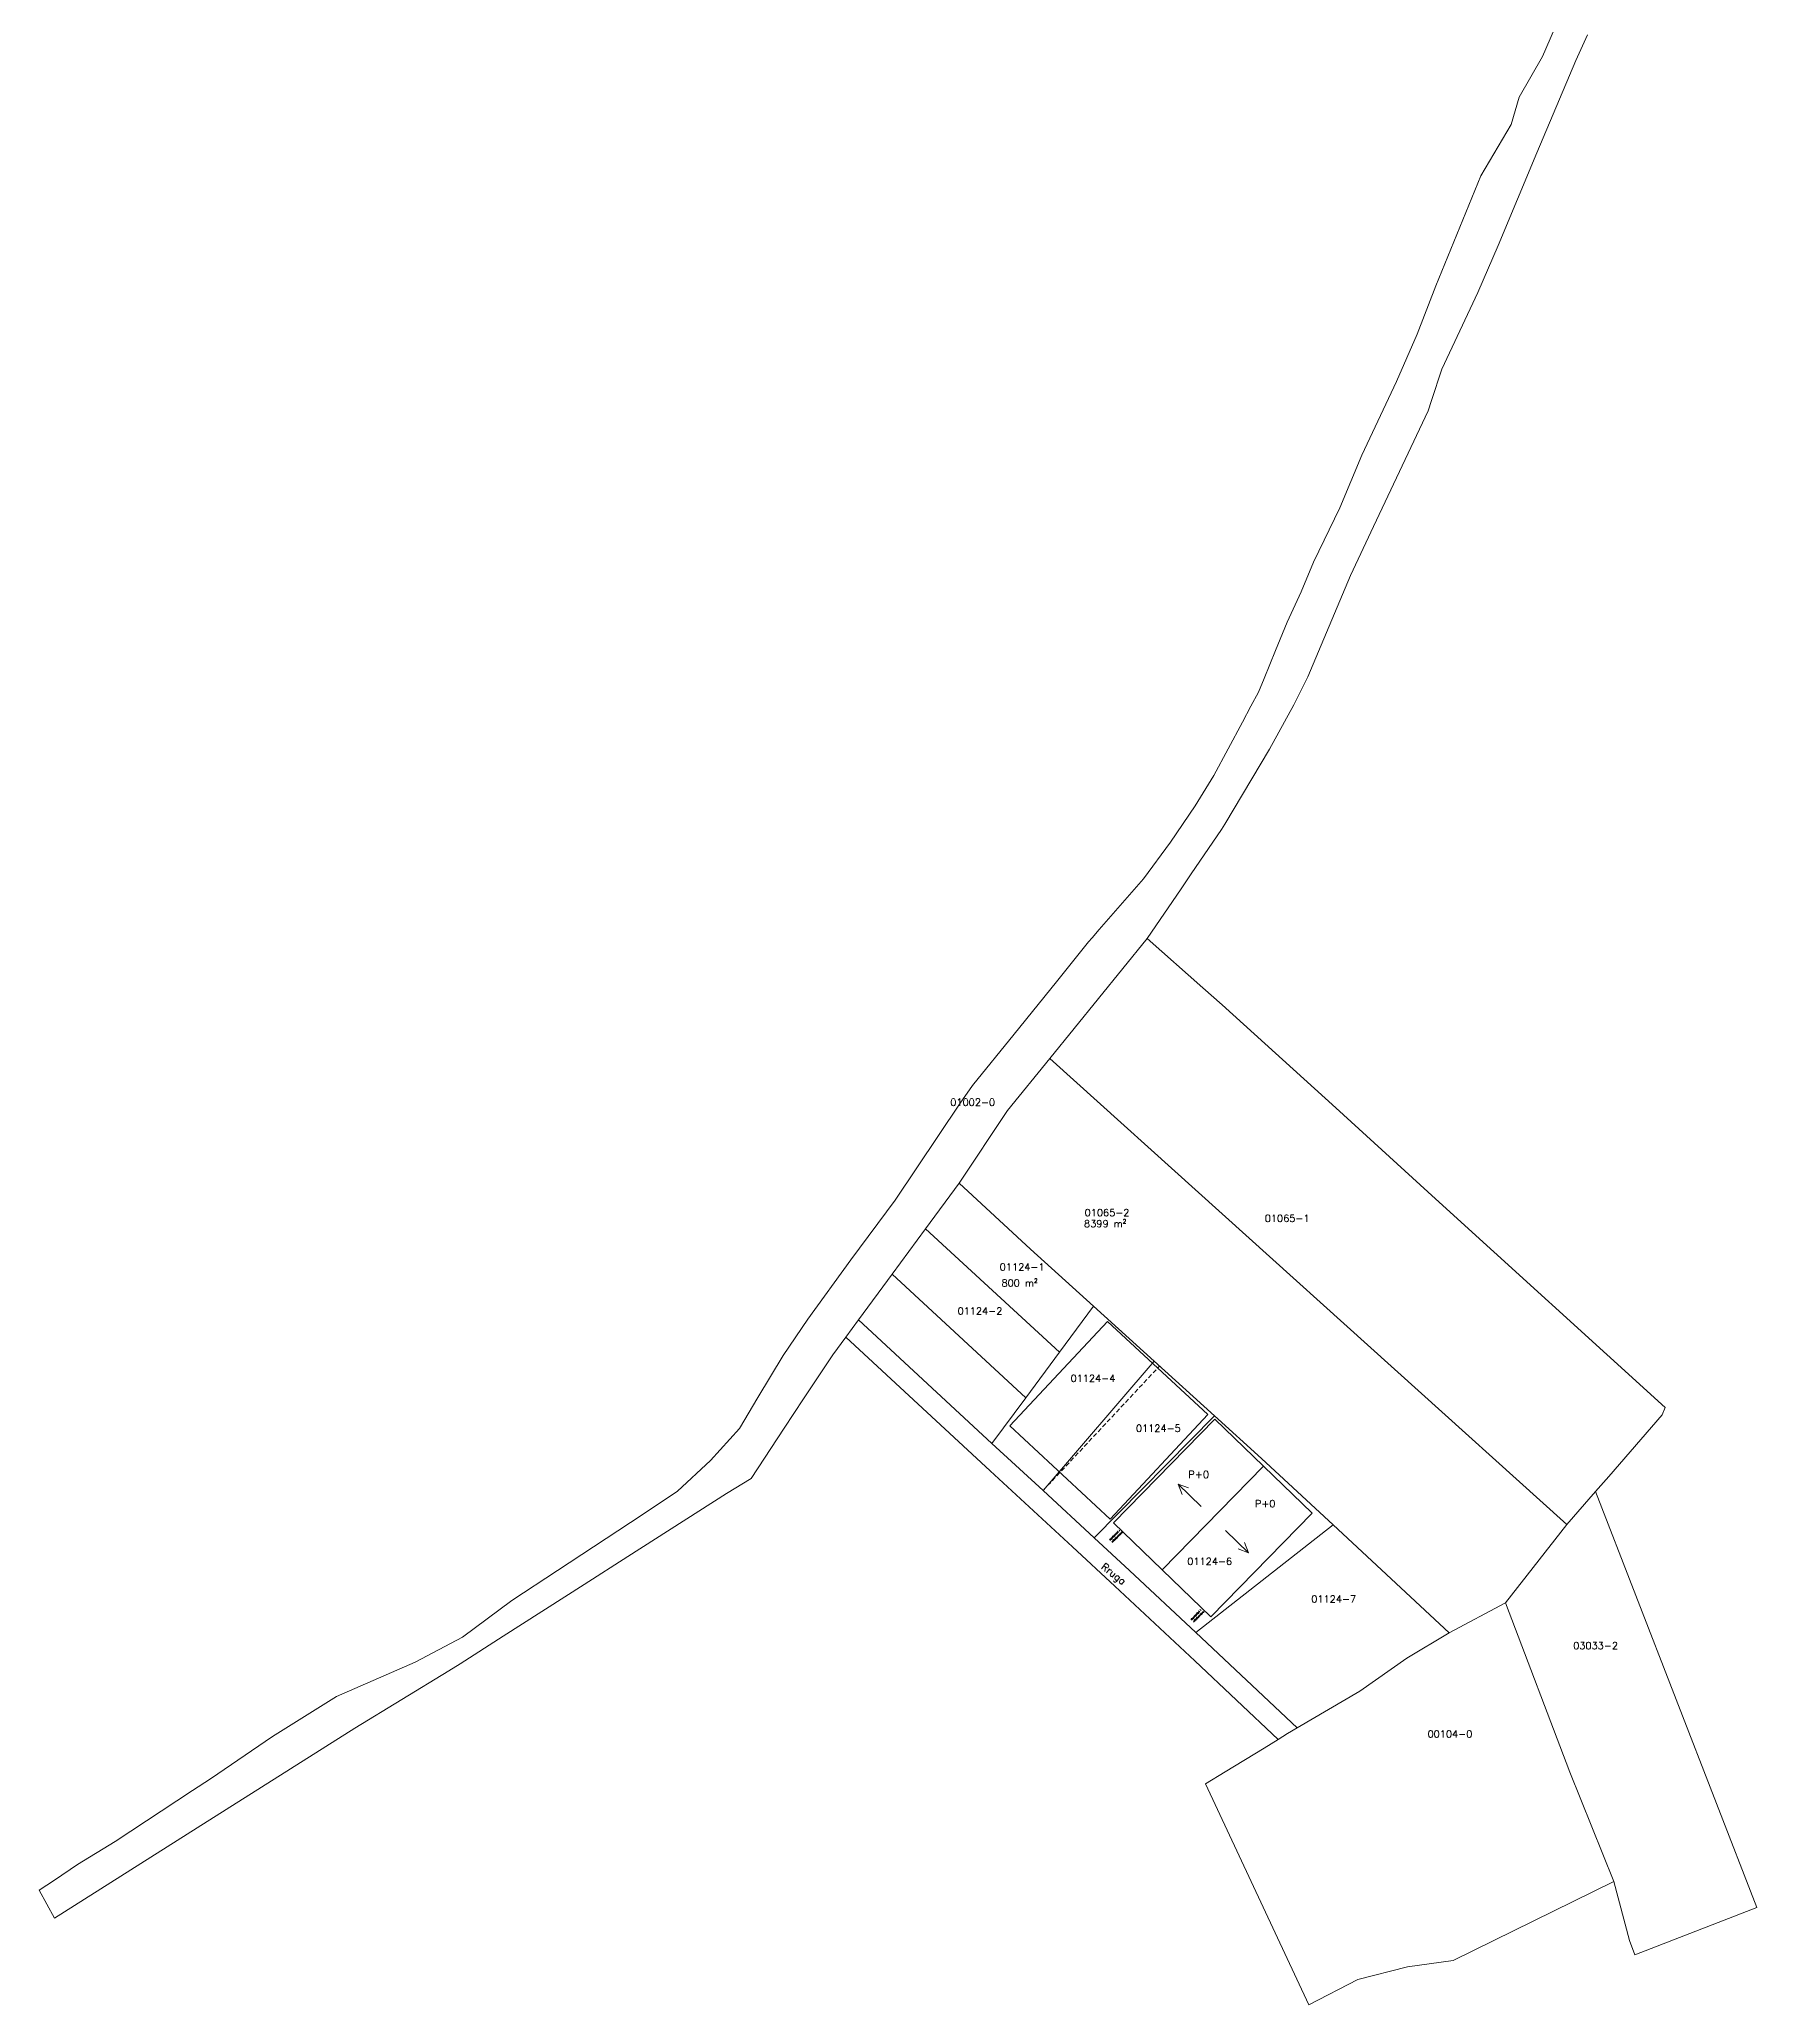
# Model space of a CAD drawing. Header units: metres. Extents: x 7514457 to 7515077, y 4693356 to 4694454.
# Drawn here: x 7514457 to 7514937, y 4693356 to 4693905 of the extents above; entities that cross this region are included whole.
import ezdxf

# ---------------------------------------------------------------- set-up
doc = ezdxf.new("R2010")
doc.units = ezdxf.units.M
doc.linetypes.add('DASHED2', pattern=[0.375, 0.25, -0.125])
for name, color, linetype, lineweight in [('Ndarjet', 1, 'Continuous', 0), ('Nr Parceles Baze', 7, 'Continuous', 0), ('Nr-Kojshi', 251, 'Continuous', 0), ('objekt', 34, 'Continuous', 0), ('Parc-Kojshi', 251, 'Continuous', 0), ('Parcela Baze', 7, 'Continuous', 0)]:
    doc.layers.add(name, color=color, linetype=linetype, lineweight=lineweight)
doc.styles.get("Standard").update_dxf_attribs({"font": 'simplex.shx'})

msp = doc.modelspace()

# ---------------------------------------------------------------- linework, layer by layer
at = {"layer": 'Ndarjet', "linetype": 'DASHED2', "ltscale": 5, "flags": 128}
msp.add_lwpolyline([(7514737.23, 4693499.74), (7514769.77, 4693534.53)], dxfattribs=at)
at = {"layer": 'objekt', "flags": 128}
for points in [[(7514783.26, 4693520.95), (7514755.22, 4693546.99), (7514727.92, 4693517.84), (7514756.01, 4693491.75)], [(7514784.12, 4693464.48), (7514756.9, 4693490.76), (7514785.21, 4693519.71), (7514812.42, 4693493.42)]]:
    msp.add_lwpolyline(points, close=True, dxfattribs=at)
for points in [[(7514770.51, 4693477.62), (7514798.82, 4693506.57)], [(7514775.01, 4693501.53), (7514781.37, 4693495.32)], [(7514775.01, 4693501.53), (7514777.9, 4693500.49)], [(7514775.01, 4693501.53), (7514776.12, 4693498.67)], [(7514794.6, 4693482.37), (7514788.25, 4693488.59)], [(7514794.6, 4693482.37), (7514793.49, 4693485.24)], [(7514794.6, 4693482.37), (7514791.71, 4693483.42)]]:
    msp.add_lwpolyline(points, dxfattribs=at)
at = {"layer": 'Parc-Kojshi', "flags": 128}
for points in [[(7514889.33, 4693906.53), (7514886.06, 4693899.37), (7514875.23, 4693873.53), (7514864.38, 4693847.64), (7514858.74, 4693834.52), (7514848.66, 4693813.13), (7514845.8, 4693804.34), (7514844.87, 4693801.46), (7514829.57, 4693769.11), (7514823.09, 4693755.42), (7514811.24, 4693727.08), (7514807.3, 4693719.28), (7514800.51, 4693706.93), (7514788, 4693685.97), (7514787.1, 4693684.46), (7514778.63, 4693672.03), (7514775.8, 4693667.87), (7514766.34, 4693653.99), (7514739.16, 4693620.5), (7514727.31, 4693605.9), (7514713.82, 4693585.64), (7514704.43, 4693572.9), (7514695.05, 4693560.17), (7514685.67, 4693547.44), (7514683.88, 4693545.01), (7514682.09, 4693542.59), (7514678.47, 4693537.65), (7514670.32, 4693525.4), (7514664.94, 4693517.16), (7514655.65, 4693503.14), (7514648.8, 4693498.9), (7514621.2, 4693481.27), (7514609.04, 4693473.5), (7514586.36, 4693459.01), (7514574.36, 4693451.34), (7514571.22, 4693449.34), (7514544.92, 4693433.32), (7514500.86, 4693405.46), (7514461.05, 4693380.29), (7514456.77, 4693388.05), (7514460.99, 4693390.87), (7514467.48, 4693395.22), (7514478, 4693401.65), (7514499.59, 4693415.88), (7514504.6, 4693419.18), (7514521.95, 4693431.01), (7514539.78, 4693442.2), (7514561.82, 4693451.75), (7514575.04, 4693458.78), (7514588.78, 4693468.98), (7514601.54, 4693477.42), (7514625.24, 4693493), (7514635.11, 4693499.55), (7514644.28, 4693508.16), (7514652.4, 4693517.05), (7514657.57, 4693525.7), (7514664.61, 4693537.46), (7514671.48, 4693547.67), (7514683.53, 4693564.2), (7514695.91, 4693580.88), (7514714.03, 4693607.96), (7514717.56, 4693612.93), (7514729.13, 4693627.26), (7514740.95, 4693641.93), (7514749.9, 4693653.06), (7514750.92, 4693654.23), (7514752.89, 4693656.49), (7514765.28, 4693670.66), (7514772.84, 4693680.93), (7514779.77, 4693691.06), (7514784.91, 4693699.54), (7514788.93, 4693707.03), (7514792.93, 4693714.49), (7514795.33, 4693718.95), (7514797.41, 4693722.84), (7514798.97, 4693726.62), (7514802.22, 4693734.52), (7514805.45, 4693742.37), (7514809.36, 4693750.88), (7514812.8, 4693759.2), (7514820.13, 4693774.38), (7514826.34, 4693789.1), (7514835.98, 4693809.62), (7514841.81, 4693822.88), (7514846.96, 4693836.36), (7514859.58, 4693867.14), (7514868.03, 4693881.45), (7514870.31, 4693889.1), (7514876.8, 4693900.41), (7514886.81, 4693923.76)], [(7514846.89, 4693581.24), (7514911.04, 4693522.98), (7514910.25, 4693520.88), (7514895.33, 4693503.71), (7514891.62, 4693499.45), (7514883.61, 4693490.23), (7514739.16, 4693620.5), (7514766.34, 4693653.99), (7514781.91, 4693640.21), (7514787.29, 4693635.42), (7514819.02, 4693606.65), (7514846.89, 4693581.24)], [(7514732.38, 4693525.69), (7514695.05, 4693560.17), (7514704.43, 4693572.9), (7514741.8, 4693538.44), (7514732.38, 4693525.69)], [(7514722.96, 4693512.92), (7514685.67, 4693547.44)], [(7514722.43, 4693505.23), (7514682.09, 4693542.59)], [(7514785.15, 4693520.58), (7514751.5, 4693486.55), (7514737.23, 4693499.74), (7514768.28, 4693535.88), (7514785.15, 4693520.58)], [(7514818.28, 4693490.12), (7514779.92, 4693460.04), (7514761.39, 4693477.43), (7514751.5, 4693486.55), (7514785.15, 4693520.58), (7514798.31, 4693508.66), (7514818.28, 4693490.12)], [(7514745.46, 4693483.98), (7514722.43, 4693505.23)], [(7514901.07, 4693373.99), (7514896.68, 4693390.48), (7514884.46, 4693421.06), (7514866.43, 4693468.37), (7514883.61, 4693490.23), (7514891.62, 4693499.45), (7514936.63, 4693383.2), (7514902.6, 4693370.04), (7514901.07, 4693373.99)], [(7514808.25, 4693433.45), (7514779.92, 4693460.04), (7514818.28, 4693490.12), (7514850.73, 4693460), (7514838.88, 4693452.86), (7514825.72, 4693443.68), (7514808.25, 4693433.45)], [(7514757.31, 4693473.04), (7514745.46, 4693483.98)], [(7514779.6, 4693452.12), (7514757.31, 4693473.04)], [(7514896.68, 4693390.48), (7514851.83, 4693368.41), (7514839.02, 4693366.66), (7514825.14, 4693363.16), (7514811.46, 4693356.07), (7514782.65, 4693417.75), (7514788.12, 4693421.11), (7514799.03, 4693427.78), (7514802.93, 4693430.22), (7514805.55, 4693431.87), (7514808.25, 4693433.45), (7514825.72, 4693443.68), (7514838.88, 4693452.86), (7514850.73, 4693460), (7514866.43, 4693468.37), (7514884.46, 4693421.06), (7514896.68, 4693390.48)], [(7514802.93, 4693430.22), (7514779.6, 4693452.12)]]:
    msp.add_lwpolyline(points, dxfattribs=at)
at = {"layer": 'Parcela Baze', "flags": 128}
for points in [[(7514739.16, 4693620.5), (7514883.61, 4693490.23), (7514866.43, 4693468.37), (7514850.73, 4693460), (7514818.28, 4693490.12), (7514798.31, 4693508.66), (7514785.15, 4693520.58), (7514768.28, 4693535.88), (7514751.29, 4693551.29), (7514733.73, 4693567.21), (7514713.82, 4693585.64), (7514727.31, 4693605.9), (7514739.16, 4693620.5)], [(7514741.8, 4693538.44), (7514704.43, 4693572.9), (7514713.82, 4693585.64), (7514733.73, 4693567.21), (7514751.29, 4693551.29), (7514741.8, 4693538.44)], [(7514768.28, 4693535.88), (7514737.23, 4693499.74), (7514722.96, 4693512.92), (7514732.38, 4693525.69), (7514741.8, 4693538.44), (7514751.29, 4693551.29), (7514768.28, 4693535.88)]]:
    msp.add_lwpolyline(points, dxfattribs=at)

# ---------------------------------------------------------------- texts
at = {"layer": 'Nr Parceles Baze'}
for s, p in [('01065-2', (7514748.84, 4693576.41)), ('8399 m²', (7514748.69, 4693573.33)), ('01124-1', (7514725.13, 4693561.22)), ('800 m²', (7514725.61, 4693556.73)), ('01124-4', (7514744.91, 4693530.1))]:
    msp.add_text(s, height=2, dxfattribs=at).set_placement(p)
at = {"layer": 'Nr-Kojshi'}
for s, p in [('01002-0', (7514711.3, 4693607.25)), ('01065-1', (7514799.18, 4693574.8)), ('01124-2', (7514713.33, 4693548.92)), ('01124-5', (7514763.18, 4693516.15)), ('P+0', (7514777.84, 4693503.23)), ('P+0', (7514796.44, 4693495.06)), ('01124-6', (7514777.53, 4693478.95)), ('01124-7', (7514812.18, 4693468.42)), ('03033-2', (7514885.35, 4693455.41)), ('00104-0', (7514844.65, 4693430.72))]:
    msp.add_text(s, height=2, dxfattribs=at).set_placement(p)
msp.add_text('Rruga', height=2, rotation=321.2826, dxfattribs=at).set_placement((7514753.3, 4693478.12))
at = {"layer": 'Nr-Kojshi', "char_height": 0.5, "width": 7.5324}
for insert, attachment_point, rotation in [((7514756.65, 4693485.17), 7, 45.2928), ((7514778.47, 4693463.83), 1, 45.9959)]:
    msp.add_mtext('Kontenieri i \\Pmbeturinave', dxfattribs=dict(at, insert=insert, attachment_point=attachment_point, rotation=rotation))

doc.saveas('drawing.dxf')
